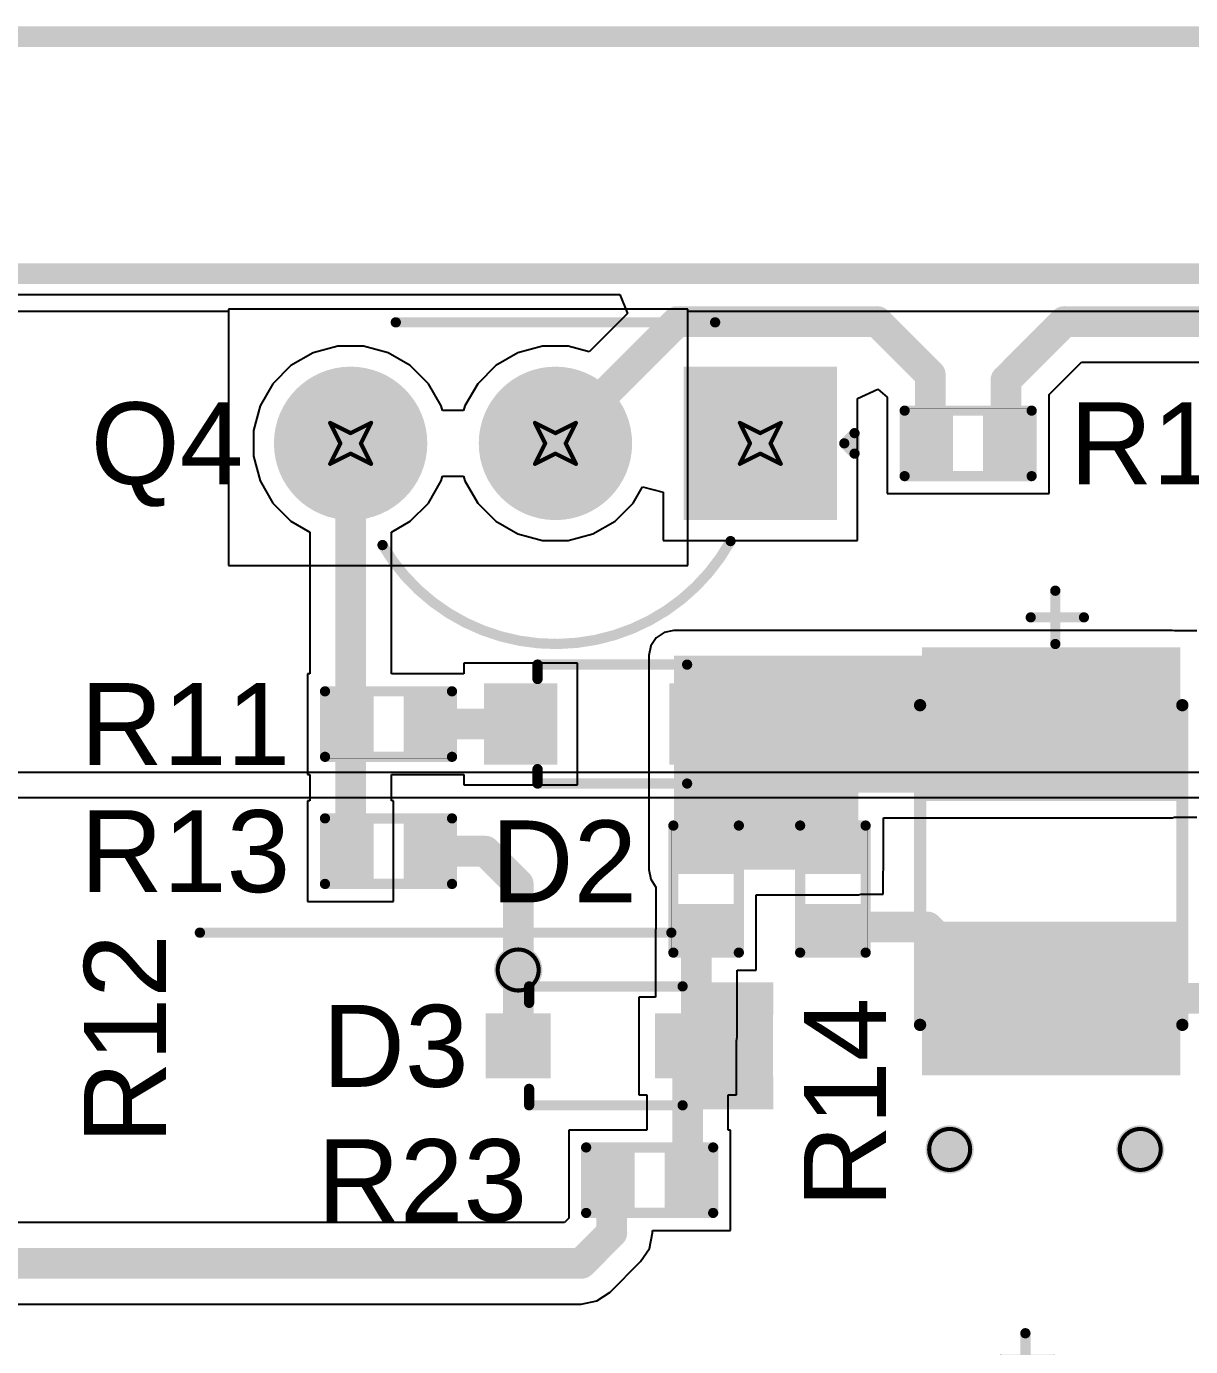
# Model space of a CAD drawing. Header units: inches. Extents: x -1 to 327, y 8 to 89.
# Drawn here: x 64.35 to 78.78, y 29.36 to 45.72 of the extents above; entities that cross this region are included whole.
import ezdxf

# ---------------------------------------------------------------- set-up
doc = ezdxf.new("R2010")
doc.units = ezdxf.units.IN
for name, color, linetype in [('Board Outline', 216, 'Continuous'), ('Bottom Layer', 5, 'Continuous'), ('Bottom Solder', 6, 'Continuous'), ('Dimension', 6, 'Continuous'), ('Drill Drawing', 1, 'Continuous'), ('Multi-Layer', 9, 'Continuous'), ('Pad Holes', 156, 'Continuous'), ('Top Layer', 1, 'Continuous'), ('Top Overlay', 2, 'Continuous'), ('Top Paste', 8, 'Continuous'), ('Top Solder', 216, 'Continuous'), ('Via Holes', 16, 'Continuous')]:
    doc.layers.add(name, color=color, linetype=linetype)
doc.styles.add('Arial', font='', dxfattribs={"height": 0.2})
doc.styles.get('Arial').set_extended_font_data('Arial')

# ---------------------------------------------------------------- blocks, each defined once
blk = doc.blocks.new('R___0402_3')
at = {"layer": 'Top Layer'}
for points in [[(-0.699, -0.318), (-0.699, 0.318), (-0.241, 0.318), (-0.241, -0.318)], [(0.241, -0.318), (0.241, 0.318), (0.699, 0.318), (0.699, -0.318)]]:
    blk.add_hatch(color=1, dxfattribs=at).paths.add_polyline_path(points)
at = {"layer": 'Top Paste'}
for points in [[(-0.699, -0.318), (-0.699, 0.318), (-0.241, 0.318), (-0.241, -0.318)], [(0.241, -0.318), (0.241, 0.318), (0.699, 0.318), (0.699, -0.318)]]:
    blk.add_hatch(color=8, dxfattribs=at).paths.add_polyline_path(points)
at = {"layer": 'Top Solder'}
for points in [[(-0.754, -0.373), (-0.754, 0.373), (-0.186, 0.373), (-0.186, -0.373)], [(0.186, -0.373), (0.186, 0.373), (0.754, 0.373), (0.754, -0.373)]]:
    blk.add_hatch(color=216, dxfattribs=at).paths.add_polyline_path(points)
at = {"layer": 'Top Overlay'}
for points in [[(0.787, 0.406, 0.127, 0.127, 0), (-0.787, 0.406, 0.127, 0.127, 0)], [(-0.787, 0.406, 0.127, 0.127, 0), (-0.787, -0.406, 0.127, 0.127, 0)], [(0.787, 0.406, 0.127, 0.127, 0), (0.787, -0.406, 0.127, 0.127, 0)], [(0.787, -0.406, 0.127, 0.127, 0), (-0.787, -0.406, 0.127, 0.127, 0)], [(0.813, -0.432, 0.00323, 0.00323, 0), (-0.813, -0.432, 0.00323, 0.00323, 0)]]:
    blk.add_lwpolyline(points, format="xyseb", dxfattribs=at)
for points in [[(-0.819, 0.406, 0.0635, 0.0635, 1), (-0.756, 0.406, 0.0635, 0.0635, 1)], [(-0.819, 0.406, 0.0635, 0.0635, 1), (-0.756, 0.406, 0.0635, 0.0635, 1)], [(0.756, 0.406, 0.0635, 0.0635, 1), (0.819, 0.406, 0.0635, 0.0635, 1)], [(0.756, 0.406, 0.0635, 0.0635, 1), (0.819, 0.406, 0.0635, 0.0635, 1)], [(-0.819, -0.406, 0.0635, 0.0635, 1), (-0.756, -0.406, 0.0635, 0.0635, 1)], [(-0.819, -0.406, 0.0635, 0.0635, 1), (-0.756, -0.406, 0.0635, 0.0635, 1)], [(-0.814, -0.432, 0.00161, 0.00161, 1), (-0.812, -0.432, 0.00161, 0.00161, 1)], [(0.756, -0.406, 0.0635, 0.0635, 1), (0.819, -0.406, 0.0635, 0.0635, 1)], [(0.756, -0.406, 0.0635, 0.0635, 1), (0.819, -0.406, 0.0635, 0.0635, 1)], [(0.812, -0.432, 0.00161, 0.00161, 1), (0.814, -0.432, 0.00161, 0.00161, 1)]]:
    blk.add_lwpolyline(points, format="xyseb", close=True, dxfattribs=at)
blk = doc.blocks.new('R___0402_29')
at = {"layer": 'Top Layer'}
for points in [[(-0.699, -0.318), (-0.699, 0.318), (-0.241, 0.318), (-0.241, -0.318)], [(0.241, -0.318), (0.241, 0.318), (0.699, 0.318), (0.699, -0.318)]]:
    blk.add_hatch(color=1, dxfattribs=at).paths.add_polyline_path(points)
at = {"layer": 'Top Paste'}
for points in [[(-0.699, -0.318), (-0.699, 0.318), (-0.241, 0.318), (-0.241, -0.318)], [(0.241, -0.318), (0.241, 0.318), (0.699, 0.318), (0.699, -0.318)]]:
    blk.add_hatch(color=8, dxfattribs=at).paths.add_polyline_path(points)
at = {"layer": 'Top Solder'}
for points in [[(-0.754, -0.373), (-0.754, 0.373), (-0.186, 0.373), (-0.186, -0.373)], [(0.186, -0.373), (0.186, 0.373), (0.754, 0.373), (0.754, -0.373)]]:
    blk.add_hatch(color=216, dxfattribs=at).paths.add_polyline_path(points)
at = {"layer": 'Top Overlay'}
for points in [[(-0.787, 0.406, 0.127, 0.127, 0), (-0.787, -0.406, 0.127, 0.127, 0)], [(-0.787, 0.406, 0.127, 0.127, 0), (0.787, 0.406, 0.127, 0.127, 0)], [(0.787, 0.406, 0.127, 0.127, 0), (0.787, -0.406, 0.127, 0.127, 0)], [(-0.787, -0.406, 0.127, 0.127, 0), (0.787, -0.406, 0.127, 0.127, 0)], [(-0.813, -0.432, 0.00323, 0.00323, 0), (0.813, -0.432, 0.00323, 0.00323, 0)]]:
    blk.add_lwpolyline(points, format="xyseb", dxfattribs=at)
for points in [[(-0.819, 0.406, 0.0635, 0.0635, 1), (-0.756, 0.406, 0.0635, 0.0635, 1)], [(-0.819, 0.406, 0.0635, 0.0635, 1), (-0.756, 0.406, 0.0635, 0.0635, 1)], [(0.756, 0.406, 0.0635, 0.0635, 1), (0.819, 0.406, 0.0635, 0.0635, 1)], [(0.756, 0.406, 0.0635, 0.0635, 1), (0.819, 0.406, 0.0635, 0.0635, 1)], [(-0.819, -0.406, 0.0635, 0.0635, 1), (-0.756, -0.406, 0.0635, 0.0635, 1)], [(-0.819, -0.406, 0.0635, 0.0635, 1), (-0.756, -0.406, 0.0635, 0.0635, 1)], [(-0.814, -0.432, 0.00161, 0.00161, 1), (-0.812, -0.432, 0.00161, 0.00161, 1)], [(0.756, -0.406, 0.0635, 0.0635, 1), (0.819, -0.406, 0.0635, 0.0635, 1)], [(0.756, -0.406, 0.0635, 0.0635, 1), (0.819, -0.406, 0.0635, 0.0635, 1)], [(0.812, -0.432, 0.00161, 0.00161, 1), (0.814, -0.432, 0.00161, 0.00161, 1)]]:
    blk.add_lwpolyline(points, format="xyseb", close=True, dxfattribs=at)
blk = doc.blocks.new('R___0402_30')
at = {"layer": 'Top Layer'}
for points in [[(-0.699, -0.318), (-0.699, 0.318), (-0.241, 0.318), (-0.241, -0.318)], [(0.241, -0.318), (0.241, 0.318), (0.699, 0.318), (0.699, -0.318)]]:
    blk.add_hatch(color=1, dxfattribs=at).paths.add_polyline_path(points)
at = {"layer": 'Top Paste'}
for points in [[(-0.699, -0.318), (-0.699, 0.318), (-0.241, 0.318), (-0.241, -0.318)], [(0.241, -0.318), (0.241, 0.318), (0.699, 0.318), (0.699, -0.318)]]:
    blk.add_hatch(color=8, dxfattribs=at).paths.add_polyline_path(points)
at = {"layer": 'Top Solder'}
for points in [[(-0.754, -0.373), (-0.754, 0.373), (-0.186, 0.373), (-0.186, -0.373)], [(0.186, -0.373), (0.186, 0.373), (0.754, 0.373), (0.754, -0.373)]]:
    blk.add_hatch(color=216, dxfattribs=at).paths.add_polyline_path(points)
at = {"layer": 'Top Overlay'}
for points in [[(-0.787, 0.406, 0.127, 0.127, 0), (-0.787, -0.406, 0.127, 0.127, 0)], [(0.787, 0.406, 0.127, 0.127, 0), (-0.787, 0.406, 0.127, 0.127, 0)], [(0.787, 0.406, 0.127, 0.127, 0), (0.787, -0.406, 0.127, 0.127, 0)], [(0.787, -0.406, 0.127, 0.127, 0), (-0.787, -0.406, 0.127, 0.127, 0)], [(0.813, -0.432, 0.00323, 0.00323, 0), (-0.813, -0.432, 0.00323, 0.00323, 0)]]:
    blk.add_lwpolyline(points, format="xyseb", dxfattribs=at)
for points in [[(-0.819, 0.406, 0.0635, 0.0635, 1), (-0.756, 0.406, 0.0635, 0.0635, 1)], [(-0.819, 0.406, 0.0635, 0.0635, 1), (-0.756, 0.406, 0.0635, 0.0635, 1)], [(0.756, 0.406, 0.0635, 0.0635, 1), (0.819, 0.406, 0.0635, 0.0635, 1)], [(0.756, 0.406, 0.0635, 0.0635, 1), (0.819, 0.406, 0.0635, 0.0635, 1)], [(-0.819, -0.406, 0.0635, 0.0635, 1), (-0.756, -0.406, 0.0635, 0.0635, 1)], [(-0.819, -0.406, 0.0635, 0.0635, 1), (-0.756, -0.406, 0.0635, 0.0635, 1)], [(-0.814, -0.432, 0.00161, 0.00161, 1), (-0.812, -0.432, 0.00161, 0.00161, 1)], [(0.756, -0.406, 0.0635, 0.0635, 1), (0.819, -0.406, 0.0635, 0.0635, 1)], [(0.756, -0.406, 0.0635, 0.0635, 1), (0.819, -0.406, 0.0635, 0.0635, 1)], [(0.812, -0.432, 0.00161, 0.00161, 1), (0.814, -0.432, 0.00161, 0.00161, 1)]]:
    blk.add_lwpolyline(points, format="xyseb", close=True, dxfattribs=at)
blk = doc.blocks.new('R___0402_31')
at = {"layer": 'Top Layer'}
for points in [[(-0.699, -0.318), (-0.699, 0.317), (-0.241, 0.317), (-0.241, -0.318)], [(0.241, -0.318), (0.241, 0.317), (0.699, 0.317), (0.699, -0.318)]]:
    blk.add_hatch(color=1, dxfattribs=at).paths.add_polyline_path(points)
at = {"layer": 'Top Paste'}
for points in [[(-0.699, -0.318), (-0.699, 0.317), (-0.241, 0.317), (-0.241, -0.318)], [(0.241, -0.318), (0.241, 0.317), (0.699, 0.317), (0.699, -0.318)]]:
    blk.add_hatch(color=8, dxfattribs=at).paths.add_polyline_path(points)
at = {"layer": 'Top Solder'}
for points in [[(-0.754, -0.373), (-0.754, 0.373), (-0.186, 0.373), (-0.186, -0.373)], [(0.186, -0.373), (0.186, 0.373), (0.754, 0.373), (0.754, -0.373)]]:
    blk.add_hatch(color=216, dxfattribs=at).paths.add_polyline_path(points)
at = {"layer": 'Top Overlay'}
for points in [[(-0.787, -0.406, 0.127, 0.127, 0), (-0.787, 0.406, 0.127, 0.127, 0)], [(0.787, 0.406, 0.127, 0.127, 0), (-0.787, 0.406, 0.127, 0.127, 0)], [(0.787, -0.406, 0.127, 0.127, 0), (0.787, 0.406, 0.127, 0.127, 0)], [(0.787, -0.406, 0.127, 0.127, 0), (-0.787, -0.406, 0.127, 0.127, 0)], [(0.813, -0.432, 0.00323, 0.00323, 0), (-0.813, -0.432, 0.00323, 0.00323, 0)]]:
    blk.add_lwpolyline(points, format="xyseb", dxfattribs=at)
for points in [[(-0.819, 0.406, 0.0635, 0.0635, 1), (-0.756, 0.406, 0.0635, 0.0635, 1)], [(-0.819, 0.406, 0.0635, 0.0635, 1), (-0.756, 0.406, 0.0635, 0.0635, 1)], [(0.756, 0.406, 0.0635, 0.0635, 1), (0.819, 0.406, 0.0635, 0.0635, 1)], [(0.756, 0.406, 0.0635, 0.0635, 1), (0.819, 0.406, 0.0635, 0.0635, 1)], [(-0.819, -0.406, 0.0635, 0.0635, 1), (-0.756, -0.406, 0.0635, 0.0635, 1)], [(-0.819, -0.406, 0.0635, 0.0635, 1), (-0.756, -0.406, 0.0635, 0.0635, 1)], [(-0.814, -0.432, 0.00161, 0.00161, 1), (-0.812, -0.432, 0.00161, 0.00161, 1)], [(0.756, -0.406, 0.0635, 0.0635, 1), (0.819, -0.406, 0.0635, 0.0635, 1)], [(0.756, -0.406, 0.0635, 0.0635, 1), (0.819, -0.406, 0.0635, 0.0635, 1)], [(0.812, -0.432, 0.00161, 0.00161, 1), (0.814, -0.432, 0.00161, 0.00161, 1)]]:
    blk.add_lwpolyline(points, format="xyseb", close=True, dxfattribs=at)
blk = doc.blocks.new('R___0402_32')
at = {"layer": 'Top Layer'}
for points in [[(-0.699, -0.318), (-0.699, 0.318), (-0.241, 0.318), (-0.241, -0.318)], [(0.241, -0.318), (0.241, 0.318), (0.699, 0.318), (0.699, -0.318)]]:
    blk.add_hatch(color=1, dxfattribs=at).paths.add_polyline_path(points)
at = {"layer": 'Top Paste'}
for points in [[(-0.699, -0.318), (-0.699, 0.318), (-0.241, 0.318), (-0.241, -0.318)], [(0.241, -0.318), (0.241, 0.318), (0.699, 0.318), (0.699, -0.318)]]:
    blk.add_hatch(color=8, dxfattribs=at).paths.add_polyline_path(points)
at = {"layer": 'Top Solder'}
for points in [[(-0.754, -0.373), (-0.754, 0.373), (-0.186, 0.373), (-0.186, -0.373)], [(0.186, -0.373), (0.186, 0.373), (0.754, 0.373), (0.754, -0.373)]]:
    blk.add_hatch(color=216, dxfattribs=at).paths.add_polyline_path(points)
at = {"layer": 'Top Overlay'}
for points in [[(-0.787, -0.406, 0.127, 0.127, 0), (-0.787, 0.406, 0.127, 0.127, 0)], [(-0.787, 0.406, 0.127, 0.127, 0), (0.787, 0.406, 0.127, 0.127, 0)], [(0.787, -0.406, 0.127, 0.127, 0), (0.787, 0.406, 0.127, 0.127, 0)], [(-0.787, -0.406, 0.127, 0.127, 0), (0.787, -0.406, 0.127, 0.127, 0)], [(-0.813, -0.432, 0.00323, 0.00323, 0), (0.813, -0.432, 0.00323, 0.00323, 0)]]:
    blk.add_lwpolyline(points, format="xyseb", dxfattribs=at)
for points in [[(-0.819, 0.406, 0.0635, 0.0635, 1), (-0.756, 0.406, 0.0635, 0.0635, 1)], [(-0.819, 0.406, 0.0635, 0.0635, 1), (-0.756, 0.406, 0.0635, 0.0635, 1)], [(0.756, 0.406, 0.0635, 0.0635, 1), (0.819, 0.406, 0.0635, 0.0635, 1)], [(0.756, 0.406, 0.0635, 0.0635, 1), (0.819, 0.406, 0.0635, 0.0635, 1)], [(-0.819, -0.406, 0.0635, 0.0635, 1), (-0.756, -0.406, 0.0635, 0.0635, 1)], [(-0.819, -0.406, 0.0635, 0.0635, 1), (-0.756, -0.406, 0.0635, 0.0635, 1)], [(-0.814, -0.432, 0.00161, 0.00161, 1), (-0.812, -0.432, 0.00161, 0.00161, 1)], [(0.756, -0.406, 0.0635, 0.0635, 1), (0.819, -0.406, 0.0635, 0.0635, 1)], [(0.756, -0.406, 0.0635, 0.0635, 1), (0.819, -0.406, 0.0635, 0.0635, 1)], [(0.812, -0.432, 0.00161, 0.00161, 1), (0.814, -0.432, 0.00161, 0.00161, 1)]]:
    blk.add_lwpolyline(points, format="xyseb", close=True, dxfattribs=at)
blk = doc.blocks.new('R___0402_33')
at = {"layer": 'Top Layer'}
for points in [[(-0.699, -0.318), (-0.699, 0.318), (-0.241, 0.318), (-0.241, -0.318)], [(0.241, -0.318), (0.241, 0.318), (0.699, 0.318), (0.699, -0.318)]]:
    blk.add_hatch(color=1, dxfattribs=at).paths.add_polyline_path(points)
at = {"layer": 'Top Paste'}
for points in [[(-0.699, -0.318), (-0.699, 0.318), (-0.241, 0.318), (-0.241, -0.318)], [(0.241, -0.318), (0.241, 0.318), (0.699, 0.318), (0.699, -0.318)]]:
    blk.add_hatch(color=8, dxfattribs=at).paths.add_polyline_path(points)
at = {"layer": 'Top Solder'}
for points in [[(-0.754, -0.373), (-0.754, 0.373), (-0.186, 0.373), (-0.186, -0.373)], [(0.186, -0.373), (0.186, 0.373), (0.754, 0.373), (0.754, -0.373)]]:
    blk.add_hatch(color=216, dxfattribs=at).paths.add_polyline_path(points)
at = {"layer": 'Top Overlay'}
for points in [[(-0.787, 0.406, 0.127, 0.127, 0), (-0.787, -0.406, 0.127, 0.127, 0)], [(0.787, 0.406, 0.127, 0.127, 0), (-0.787, 0.406, 0.127, 0.127, 0)], [(0.787, 0.406, 0.127, 0.127, 0), (0.787, -0.406, 0.127, 0.127, 0)], [(0.787, -0.406, 0.127, 0.127, 0), (-0.787, -0.406, 0.127, 0.127, 0)], [(0.813, -0.432, 0.00323, 0.00323, 0), (-0.813, -0.432, 0.00323, 0.00323, 0)]]:
    blk.add_lwpolyline(points, format="xyseb", dxfattribs=at)
for points in [[(-0.819, 0.406, 0.0635, 0.0635, 1), (-0.756, 0.406, 0.0635, 0.0635, 1)], [(-0.819, 0.406, 0.0635, 0.0635, 1), (-0.756, 0.406, 0.0635, 0.0635, 1)], [(0.756, 0.406, 0.0635, 0.0635, 1), (0.819, 0.406, 0.0635, 0.0635, 1)], [(0.756, 0.406, 0.0635, 0.0635, 1), (0.819, 0.406, 0.0635, 0.0635, 1)], [(-0.819, -0.406, 0.0635, 0.0635, 1), (-0.756, -0.406, 0.0635, 0.0635, 1)], [(-0.819, -0.406, 0.0635, 0.0635, 1), (-0.756, -0.406, 0.0635, 0.0635, 1)], [(-0.814, -0.432, 0.00161, 0.00161, 1), (-0.812, -0.432, 0.00161, 0.00161, 1)], [(0.756, -0.406, 0.0635, 0.0635, 1), (0.819, -0.406, 0.0635, 0.0635, 1)], [(0.756, -0.406, 0.0635, 0.0635, 1), (0.819, -0.406, 0.0635, 0.0635, 1)], [(0.812, -0.432, 0.00161, 0.00161, 1), (0.814, -0.432, 0.00161, 0.00161, 1)]]:
    blk.add_lwpolyline(points, format="xyseb", close=True, dxfattribs=at)
blk = doc.blocks.new('TO_92_3L_43')
at = {"layer": 'Bottom Layer'}
blk.add_hatch(color=5, dxfattribs=at).paths.add_polyline_path([(-1.64, 0.9), (-1.64, -0.9), (-3.44, -0.9), (-3.44, 0.9)])
h = blk.add_hatch(color=5, dxfattribs=at)
edge = h.paths.add_edge_path()
edge.add_arc((0, 0), 0.9, 0, 360)
h = blk.add_hatch(color=5, dxfattribs=at)
edge = h.paths.add_edge_path()
edge.add_arc((2.54, 0), 0.9, 0, 360)
at = {"layer": 'Bottom Solder'}
blk.add_hatch(color=6, dxfattribs=at).paths.add_polyline_path([(-1.589, 0.951), (-1.589, -0.951), (-3.491, -0.951), (-3.491, 0.951)])
h = blk.add_hatch(color=6, dxfattribs=at)
edge = h.paths.add_edge_path()
edge.add_arc((0, 0), 0.951, 0, 360)
h = blk.add_hatch(color=6, dxfattribs=at)
edge = h.paths.add_edge_path()
edge.add_arc((2.54, 0), 0.951, 0, 360)
at = {"layer": 'Multi-Layer'}
blk.add_hatch(color=9, dxfattribs=at).paths.add_polyline_path([(-1.64, 0.9), (-1.64, -0.9), (-3.44, -0.9), (-3.44, 0.9)])
h = blk.add_hatch(color=9, dxfattribs=at)
edge = h.paths.add_edge_path()
edge.add_arc((0, 0), 0.9, 0, 360)
h = blk.add_hatch(color=9, dxfattribs=at)
edge = h.paths.add_edge_path()
edge.add_arc((2.54, 0), 0.9, 0, 360)
at = {"layer": 'Pad Holes'}
h = blk.add_hatch(color=7, dxfattribs=at)
edge = h.paths.add_edge_path()
edge.add_arc((-2.54, 0), 0.5, 0, 360)
h = blk.add_hatch(color=7, dxfattribs=at)
edge = h.paths.add_edge_path()
edge.add_arc((0, 0), 0.5, 0, 360)
h = blk.add_hatch(color=7, dxfattribs=at)
edge = h.paths.add_edge_path()
edge.add_arc((2.54, 0), 0.5, 0, 360)
at = {"layer": 'Top Layer'}
blk.add_hatch(color=1, dxfattribs=at).paths.add_polyline_path([(-1.64, 0.9), (-1.64, -0.9), (-3.44, -0.9), (-3.44, 0.9)])
h = blk.add_hatch(color=1, dxfattribs=at)
edge = h.paths.add_edge_path()
edge.add_arc((0, 0), 0.9, 0, 360)
h = blk.add_hatch(color=1, dxfattribs=at)
edge = h.paths.add_edge_path()
edge.add_arc((2.54, 0), 0.9, 0, 360)
at = {"layer": 'Top Solder'}
blk.add_hatch(color=216, dxfattribs=at).paths.add_polyline_path([(-1.589, 0.951), (-1.589, -0.951), (-3.491, -0.951), (-3.491, 0.951)])
h = blk.add_hatch(color=216, dxfattribs=at)
edge = h.paths.add_edge_path()
edge.add_arc((0, 0), 0.951, 0, 360)
h = blk.add_hatch(color=216, dxfattribs=at)
edge = h.paths.add_edge_path()
edge.add_arc((2.54, 0), 0.951, 0, 360)
at = {"layer": 'Top Overlay'}
for points in [[(-2.171, 1.211, 0.127, 0.127, -0.579691), (2.144, 1.26, 0.127, 0.127, 0)], [(-3.708, 0.127, 0.127, 0.127, 0), (-3.708, -0.127, 0.127, 0.127, 0)], [(-3.581, 0, 0.127, 0.127, 0), (-3.708, 0.127, 0.127, 0.127, 0)], [(-3.581, 0, 0.127, 0.127, 0), (-3.708, -0.127, 0.127, 0.127, 0)], [(1.98, -1.5, 0.127, 0.127, 0), (-1.98, -1.5, 0.127, 0.127, 0)]]:
    blk.add_lwpolyline(points, format="xyseb", dxfattribs=at)
for points in [[(2.112, 1.26, 0.0635, 0.0635, 1), (2.176, 1.26, 0.0635, 0.0635, 1)], [(-2.203, 1.211, 0.0635, 0.0635, 1), (-2.14, 1.211, 0.0635, 0.0635, 1)], [(-3.74, 0.127, 0.0635, 0.0635, 1), (-3.677, 0.127, 0.0635, 0.0635, 1)], [(-3.74, 0.127, 0.0635, 0.0635, 1), (-3.677, 0.127, 0.0635, 0.0635, 1)], [(-3.613, 0, 0.0635, 0.0635, 1), (-3.55, 0, 0.0635, 0.0635, 1)], [(-3.613, 0, 0.0635, 0.0635, 1), (-3.55, 0, 0.0635, 0.0635, 1)], [(-3.74, -0.127, 0.0635, 0.0635, 1), (-3.677, -0.127, 0.0635, 0.0635, 1)], [(-3.74, -0.127, 0.0635, 0.0635, 1), (-3.677, -0.127, 0.0635, 0.0635, 1)], [(-2.012, -1.5, 0.0635, 0.0635, 1), (-1.948, -1.5, 0.0635, 0.0635, 1)], [(1.948, -1.5, 0.0635, 0.0635, 1), (2.012, -1.5, 0.0635, 0.0635, 1)]]:
    blk.add_lwpolyline(points, format="xyseb", close=True, dxfattribs=at)
blk = doc.blocks.new('SOD323F_51')
at = {"layer": 'Top Layer'}
for points in [[(-1.35, 0.3), (-0.75, 0.3), (-0.75, -0.3), (-1.35, -0.3)], [(0.75, 0.3), (1.35, 0.3), (1.35, -0.3), (0.75, -0.3)]]:
    blk.add_hatch(color=1, dxfattribs=at).paths.add_polyline_path(points)
at = {"layer": 'Top Overlay'}
for points in [[(0.993, 0.381), (2.113, 0.381), (2.113, 0.788), (0.993, 0.788)], [(1.422, -0.406), (2.108, -0.406), (2.108, 0.457), (1.422, 0.457)], [(0.993, -0.787), (2.113, -0.787), (2.113, -0.381), (0.993, -0.381)]]:
    blk.add_hatch(color=2, dxfattribs=at).paths.add_polyline_path(points)
at = {"layer": 'Top Paste'}
for points in [[(-1.35, 0.3), (-0.75, 0.3), (-0.75, -0.3), (-1.35, -0.3)], [(0.75, 0.3), (1.35, 0.3), (1.35, -0.3), (0.75, -0.3)]]:
    blk.add_hatch(color=8, dxfattribs=at).paths.add_polyline_path(points)
at = {"layer": 'Top Solder'}
for points in [[(-1.452, 0.402), (-0.648, 0.402), (-0.648, -0.402), (-1.452, -0.402)], [(0.648, 0.402), (1.452, 0.402), (1.452, -0.402), (0.648, -0.402)]]:
    blk.add_hatch(color=216, dxfattribs=at).paths.add_polyline_path(points)
at = {"layer": 'Top Overlay'}
for points in [[(-0.914, 0.533, 0.127, 0.127, 0), (-0.914, 0.737, 0.127, 0.127, 0)], [(-0.914, 0.737, 0.127, 0.127, 0), (0.988, 0.737, 0.127, 0.127, 0)], [(-0.914, -0.737, 0.127, 0.127, 0), (-0.914, -0.533, 0.127, 0.127, 0)], [(-0.914, -0.737, 0.127, 0.127, 0), (0.988, -0.737, 0.127, 0.127, 0)]]:
    blk.add_lwpolyline(points, format="xyseb", dxfattribs=at)
for points in [[(-0.946, 0.737, 0.0635, 0.0635, 1), (-0.883, 0.737, 0.0635, 0.0635, 1)], [(-0.946, 0.737, 0.0635, 0.0635, 1), (-0.883, 0.737, 0.0635, 0.0635, 1)], [(0.957, 0.737, 0.0635, 0.0635, 1), (1.02, 0.737, 0.0635, 0.0635, 1)], [(-0.946, 0.533, 0.0635, 0.0635, 1), (-0.883, 0.533, 0.0635, 0.0635, 1)], [(-0.946, -0.533, 0.0635, 0.0635, 1), (-0.883, -0.533, 0.0635, 0.0635, 1)], [(-0.946, -0.737, 0.0635, 0.0635, 1), (-0.883, -0.737, 0.0635, 0.0635, 1)], [(-0.946, -0.737, 0.0635, 0.0635, 1), (-0.883, -0.737, 0.0635, 0.0635, 1)], [(0.957, -0.737, 0.0635, 0.0635, 1), (1.02, -0.737, 0.0635, 0.0635, 1)]]:
    blk.add_lwpolyline(points, format="xyseb", close=True, dxfattribs=at)
blk = doc.blocks.new('SOD_323_52')
at = {"layer": 'Top Layer'}
for points in [[(-0.75, -0.45), (-1.55, -0.45), (-1.55, 0.45), (-0.75, 0.45)], [(1.55, -0.45), (0.75, -0.45), (0.75, 0.45), (1.55, 0.45)]]:
    blk.add_hatch(color=1, dxfattribs=at).paths.add_polyline_path(points)
at = {"layer": 'Top Overlay'}
for points in [[(-2.007, 0.483), (-0.914, 0.483), (-0.914, 0.787), (-2.007, 0.787)], [(-2.007, -0.508), (-1.575, -0.508), (-1.575, 0.508), (-2.007, 0.508)], [(-2.007, -0.787), (-0.914, -0.787), (-0.914, -0.483), (-2.007, -0.483)]]:
    blk.add_hatch(color=2, dxfattribs=at).paths.add_polyline_path(points)
at = {"layer": 'Top Paste'}
for points in [[(-0.75, -0.45), (-1.55, -0.45), (-1.55, 0.45), (-0.75, 0.45)], [(1.55, -0.45), (0.75, -0.45), (0.75, 0.45), (1.55, 0.45)]]:
    blk.add_hatch(color=8, dxfattribs=at).paths.add_polyline_path(points)
at = {"layer": 'Top Solder'}
for points in [[(-0.695, -0.505), (-1.605, -0.505), (-1.605, 0.505), (-0.695, 0.505)], [(1.605, -0.505), (0.695, -0.505), (0.695, 0.505), (1.605, 0.505)]]:
    blk.add_hatch(color=216, dxfattribs=at).paths.add_polyline_path(points)
at = {"layer": 'Top Overlay'}
for points in [[(0.94, 0.737, 0.127, 0.127, 0), (-0.914, 0.737, 0.127, 0.127, 0)], [(0.94, 0.737, 0.127, 0.127, 0), (0.94, 0.559, 0.127, 0.127, 0)], [(0.94, -0.559, 0.127, 0.127, 0), (0.94, -0.737, 0.127, 0.127, 0)], [(0.94, -0.737, 0.127, 0.127, 0), (-0.914, -0.737, 0.127, 0.127, 0)]]:
    blk.add_lwpolyline(points, format="xyseb", dxfattribs=at)
for points in [[(-0.946, 0.737, 0.0635, 0.0635, 1), (-0.883, 0.737, 0.0635, 0.0635, 1)], [(0.908, 0.737, 0.0635, 0.0635, 1), (0.972, 0.737, 0.0635, 0.0635, 1)], [(0.908, 0.737, 0.0635, 0.0635, 1), (0.972, 0.737, 0.0635, 0.0635, 1)], [(0.908, 0.559, 0.0635, 0.0635, 1), (0.972, 0.559, 0.0635, 0.0635, 1)], [(0.908, -0.559, 0.0635, 0.0635, 1), (0.972, -0.559, 0.0635, 0.0635, 1)], [(-0.946, -0.737, 0.0635, 0.0635, 1), (-0.883, -0.737, 0.0635, 0.0635, 1)], [(0.908, -0.737, 0.0635, 0.0635, 1), (0.972, -0.737, 0.0635, 0.0635, 1)], [(0.908, -0.737, 0.0635, 0.0635, 1), (0.972, -0.737, 0.0635, 0.0635, 1)]]:
    blk.add_lwpolyline(points, format="xyseb", close=True, dxfattribs=at)
blk = doc.blocks.new('C____B_54')
at = {"layer": 'Top Layer'}
for points in [[(-2.55, -1.5), (-2.55, 1.5), (-0.85, 1.5), (-0.85, -1.5)], [(0.85, -1.5), (0.85, 1.5), (2.55, 1.5), (2.55, -1.5)]]:
    blk.add_hatch(color=1, dxfattribs=at).paths.add_polyline_path(points)
at = {"layer": 'Top Paste'}
for points in [[(-2.55, -1.5), (-2.55, 1.5), (-0.85, 1.5), (-0.85, -1.5)], [(0.85, -1.5), (0.85, 1.5), (2.55, 1.5), (2.55, -1.5)]]:
    blk.add_hatch(color=8, dxfattribs=at).paths.add_polyline_path(points)
at = {"layer": 'Top Solder'}
for points in [[(-2.652, -1.602), (-2.652, 1.602), (-0.748, 1.602), (-0.748, -1.602)], [(0.748, -1.602), (0.748, 1.602), (2.652, 1.602), (2.652, -1.602)]]:
    blk.add_hatch(color=216, dxfattribs=at).paths.add_polyline_path(points)
at = {"layer": 'Top Overlay'}
for points in [[(2.028, 1.626, 0.152, 0.152, 0), (-1.934, 1.626, 0.152, 0.152, 0)], [(-3.023, -0.254, 0.127, 0.127, 0), (-3.023, 0.406, 0.127, 0.127, 0)], [(-2.692, 0.051, 0.127, 0.127, 0), (-3.353, 0.051, 0.127, 0.127, 0)], [(2.028, -1.626, 0.152, 0.152, 0), (-1.934, -1.626, 0.152, 0.152, 0)]]:
    blk.add_lwpolyline(points, format="xyseb", dxfattribs=at)
for points in [[(-1.972, 1.626, 0.0762, 0.0762, 1), (-1.896, 1.626, 0.0762, 0.0762, 1)], [(1.99, 1.626, 0.0762, 0.0762, 1), (2.066, 1.626, 0.0762, 0.0762, 1)], [(-3.054, 0.406, 0.0635, 0.0635, 1), (-2.991, 0.406, 0.0635, 0.0635, 1)], [(-3.385, 0.051, 0.0635, 0.0635, 1), (-3.321, 0.051, 0.0635, 0.0635, 1)], [(-2.724, 0.051, 0.0635, 0.0635, 1), (-2.661, 0.051, 0.0635, 0.0635, 1)], [(-3.054, -0.254, 0.0635, 0.0635, 1), (-2.991, -0.254, 0.0635, 0.0635, 1)], [(-1.972, -1.626, 0.0762, 0.0762, 1), (-1.896, -1.626, 0.0762, 0.0762, 1)], [(1.99, -1.626, 0.0762, 0.0762, 1), (2.066, -1.626, 0.0762, 0.0762, 1)]]:
    blk.add_lwpolyline(points, format="xyseb", close=True, dxfattribs=at)
blk = doc.blocks.new('C____C_68')
at = {"layer": 'Top Layer'}
for points in [[(-3.9, 1.5), (-1.5, 1.5), (-1.5, -1.5), (-3.9, -1.5)], [(1.5, 1.5), (3.9, 1.5), (3.9, -1.5), (1.5, -1.5)]]:
    blk.add_hatch(color=1, dxfattribs=at).paths.add_polyline_path(points)
at = {"layer": 'Top Paste'}
for points in [[(-3.9, 1.5), (-1.5, 1.5), (-1.5, -1.5), (-3.9, -1.5)], [(1.5, 1.5), (3.9, 1.5), (3.9, -1.5), (1.5, -1.5)]]:
    blk.add_hatch(color=8, dxfattribs=at).paths.add_polyline_path(points)
at = {"layer": 'Top Solder'}
for points in [[(-4.002, 1.602), (-1.398, 1.602), (-1.398, -1.602), (-4.002, -1.602)], [(1.398, 1.602), (4.002, 1.602), (4.002, -1.602), (1.398, -1.602)]]:
    blk.add_hatch(color=216, dxfattribs=at).paths.add_polyline_path(points)
at = {"layer": 'Top Overlay'}
for points in [[(3.05, 1.75, 0.152, 0.152, 0), (-3.025, 1.75, 0.152, 0.152, 0)], [(-4.469, -0.229, 0.127, 0.127, 0), (-4.469, 0.431, 0.127, 0.127, 0)], [(-4.138, 0.076, 0.127, 0.127, 0), (-4.799, 0.076, 0.127, 0.127, 0)], [(3.05, -1.75, 0.152, 0.152, 0), (-3.025, -1.75, 0.152, 0.152, 0)]]:
    blk.add_lwpolyline(points, format="xyseb", dxfattribs=at)
for points in [[(-3.063, 1.75, 0.0762, 0.0762, 1), (-2.987, 1.75, 0.0762, 0.0762, 1)], [(3.012, 1.75, 0.0762, 0.0762, 1), (3.088, 1.75, 0.0762, 0.0762, 1)], [(-4.5, 0.431, 0.0635, 0.0635, 1), (-4.437, 0.431, 0.0635, 0.0635, 1)], [(-4.831, 0.076, 0.0635, 0.0635, 1), (-4.767, 0.076, 0.0635, 0.0635, 1)], [(-4.17, 0.076, 0.0635, 0.0635, 1), (-4.107, 0.076, 0.0635, 0.0635, 1)], [(-4.5, -0.229, 0.0635, 0.0635, 1), (-4.437, -0.229, 0.0635, 0.0635, 1)], [(-3.063, -1.75, 0.0762, 0.0762, 1), (-2.987, -1.75, 0.0762, 0.0762, 1)], [(3.012, -1.75, 0.0762, 0.0762, 1), (3.088, -1.75, 0.0762, 0.0762, 1)]]:
    blk.add_lwpolyline(points, format="xyseb", close=True, dxfattribs=at)

msp = doc.modelspace()

# ---------------------------------------------------------------- hatches: boundary and pattern name
at = {"layer": 'Bottom Layer'}
h = msp.add_hatch(color=5, dxfattribs=at)
edge = h.paths.add_edge_path()
edge.add_arc((70.444, 34.025), 0.3, 0, 360)
h = msp.add_hatch(color=5, dxfattribs=at)
edge = h.paths.add_edge_path()
edge.add_arc((75.794, 31.801), 0.3, 0, 360)
h = msp.add_hatch(color=5, dxfattribs=at)
edge = h.paths.add_edge_path()
edge.add_arc((78.157, 31.801), 0.3, 0, 360)
at = {"layer": 'Top Layer'}
for points in [[(72.374, 35.269), (74.663, 35.269), (74.663, 37.923), (72.374, 37.923)], [(72.374, 36.223), (78.553, 36.223), (78.553, 37.923), (72.374, 37.923)]]:
    msp.add_hatch(color=1, dxfattribs=at).paths.add_polyline_path(points)
h = msp.add_hatch(color=1, dxfattribs=at)
edge = h.paths.add_edge_path()
edge.add_arc((70.444, 34.025), 0.3, 0, 360)
h = msp.add_hatch(color=1, dxfattribs=at)
edge = h.paths.add_edge_path()
edge.add_arc((75.794, 31.801), 0.3, 0, 360)
h = msp.add_hatch(color=1, dxfattribs=at)
edge = h.paths.add_edge_path()
edge.add_arc((78.157, 31.801), 0.3, 0, 360)
at = {"layer": 'Via Holes'}
h = msp.add_hatch(color=7, dxfattribs=at)
edge = h.paths.add_edge_path()
edge.add_arc((70.444, 34.025), 0.15, 0, 360)
h = msp.add_hatch(color=7, dxfattribs=at)
edge = h.paths.add_edge_path()
edge.add_arc((75.794, 31.801), 0.15, 0, 360)
h = msp.add_hatch(color=7, dxfattribs=at)
edge = h.paths.add_edge_path()
edge.add_arc((78.157, 31.801), 0.15, 0, 360)

# ---------------------------------------------------------------- linework, layer by layer
at = {"layer": 'Board Outline'}
msp.add_lwpolyline([(8.255, 42.655, 0.254, 0.254, 0), (94.844, 42.655, 0.254, 0.254, 0)], format="xyseb", dxfattribs=at)
at = {"layer": 'Bottom Layer'}
for p, q in [((8.258, 42.189), (66.853, 42.189)), ((72.546, 42.215), (66.853, 42.215)), ((66.853, 42.215), (66.853, 39.04)), ((66.853, 42.189), (66.853, 39.04)), ((72.546, 39.04), (72.546, 42.215)), ((72.546, 39.04), (72.546, 42.189)), ((72.546, 42.189), (79.998, 42.189)), ((66.853, 39.04), (72.546, 39.04)), ((66.853, 39.04), (72.546, 39.04)), ((94.844, 36.474), (11.786, 36.474)), ((12.096, 36.164), (94.533, 36.164))]:
    msp.add_line(p, q, dxfattribs=at)
at = {"layer": 'Dimension'}
for points in [[(61.296, 45.593, 0.254, 0.254, 0), (98.882, 45.593, 0.254, 0.254, 0)], [(0.203, 42.655, 0.254, 0.254, 0), (94.463, 42.655, 0.254, 0.254, 0)]]:
    msp.add_lwpolyline(points, format="xyseb", dxfattribs=at)
at = {"layer": 'Drill Drawing'}
for points in [[(68.112, 40.806, 0.0508, 0.0508, 0), (68.366, 40.679, 0.0508, 0.0508, 0)], [(68.112, 40.806, 0.0508, 0.0508, 0), (68.239, 40.552, 0.0508, 0.0508, 0)], [(68.366, 40.679, 0.0508, 0.0508, 0), (68.62, 40.806, 0.0508, 0.0508, 0)], [(68.493, 40.552, 0.0508, 0.0508, 0), (68.62, 40.806, 0.0508, 0.0508, 0)], [(70.652, 40.806, 0.0508, 0.0508, 0), (70.906, 40.679, 0.0508, 0.0508, 0)], [(70.652, 40.806, 0.0508, 0.0508, 0), (70.779, 40.552, 0.0508, 0.0508, 0)], [(70.906, 40.679, 0.0508, 0.0508, 0), (71.16, 40.806, 0.0508, 0.0508, 0)], [(71.033, 40.552, 0.0508, 0.0508, 0), (71.16, 40.806, 0.0508, 0.0508, 0)], [(73.192, 40.806, 0.0508, 0.0508, 0), (73.446, 40.679, 0.0508, 0.0508, 0)], [(73.192, 40.806, 0.0508, 0.0508, 0), (73.319, 40.552, 0.0508, 0.0508, 0)], [(73.446, 40.679, 0.0508, 0.0508, 0), (73.7, 40.806, 0.0508, 0.0508, 0)], [(73.573, 40.552, 0.0508, 0.0508, 0), (73.7, 40.806, 0.0508, 0.0508, 0)], [(68.112, 40.298, 0.0508, 0.0508, 0), (68.239, 40.552, 0.0508, 0.0508, 0)], [(68.112, 40.298, 0.0508, 0.0508, 0), (68.366, 40.425, 0.0508, 0.0508, 0)], [(68.366, 40.425, 0.0508, 0.0508, 0), (68.62, 40.298, 0.0508, 0.0508, 0)], [(68.493, 40.552, 0.0508, 0.0508, 0), (68.62, 40.298, 0.0508, 0.0508, 0)], [(70.652, 40.298, 0.0508, 0.0508, 0), (70.779, 40.552, 0.0508, 0.0508, 0)], [(70.652, 40.298, 0.0508, 0.0508, 0), (70.906, 40.425, 0.0508, 0.0508, 0)], [(70.906, 40.425, 0.0508, 0.0508, 0), (71.16, 40.298, 0.0508, 0.0508, 0)], [(71.033, 40.552, 0.0508, 0.0508, 0), (71.16, 40.298, 0.0508, 0.0508, 0)], [(73.192, 40.298, 0.0508, 0.0508, 0), (73.319, 40.552, 0.0508, 0.0508, 0)], [(73.192, 40.298, 0.0508, 0.0508, 0), (73.446, 40.425, 0.0508, 0.0508, 0)], [(73.446, 40.425, 0.0508, 0.0508, 0), (73.7, 40.298, 0.0508, 0.0508, 0)], [(73.573, 40.552, 0.0508, 0.0508, 0), (73.7, 40.298, 0.0508, 0.0508, 0)]]:
    msp.add_lwpolyline(points, format="xyseb", dxfattribs=at)
for points in [[(68.099, 40.806, 0.0254, 0.0254, 1), (68.125, 40.806, 0.0254, 0.0254, 1)], [(68.099, 40.806, 0.0254, 0.0254, 1), (68.125, 40.806, 0.0254, 0.0254, 1)], [(68.607, 40.806, 0.0254, 0.0254, 1), (68.633, 40.806, 0.0254, 0.0254, 1)], [(68.607, 40.806, 0.0254, 0.0254, 1), (68.633, 40.806, 0.0254, 0.0254, 1)], [(70.639, 40.806, 0.0254, 0.0254, 1), (70.665, 40.806, 0.0254, 0.0254, 1)], [(70.639, 40.806, 0.0254, 0.0254, 1), (70.665, 40.806, 0.0254, 0.0254, 1)], [(71.147, 40.806, 0.0254, 0.0254, 1), (71.173, 40.806, 0.0254, 0.0254, 1)], [(71.147, 40.806, 0.0254, 0.0254, 1), (71.173, 40.806, 0.0254, 0.0254, 1)], [(73.179, 40.806, 0.0254, 0.0254, 1), (73.205, 40.806, 0.0254, 0.0254, 1)], [(73.179, 40.806, 0.0254, 0.0254, 1), (73.205, 40.806, 0.0254, 0.0254, 1)], [(73.687, 40.806, 0.0254, 0.0254, 1), (73.713, 40.806, 0.0254, 0.0254, 1)], [(73.687, 40.806, 0.0254, 0.0254, 1), (73.713, 40.806, 0.0254, 0.0254, 1)], [(68.353, 40.679, 0.0254, 0.0254, 1), (68.379, 40.679, 0.0254, 0.0254, 1)], [(68.353, 40.679, 0.0254, 0.0254, 1), (68.379, 40.679, 0.0254, 0.0254, 1)], [(70.893, 40.679, 0.0254, 0.0254, 1), (70.919, 40.679, 0.0254, 0.0254, 1)], [(70.893, 40.679, 0.0254, 0.0254, 1), (70.919, 40.679, 0.0254, 0.0254, 1)], [(73.433, 40.679, 0.0254, 0.0254, 1), (73.459, 40.679, 0.0254, 0.0254, 1)], [(73.433, 40.679, 0.0254, 0.0254, 1), (73.459, 40.679, 0.0254, 0.0254, 1)], [(68.226, 40.552, 0.0254, 0.0254, 1), (68.252, 40.552, 0.0254, 0.0254, 1)], [(68.226, 40.552, 0.0254, 0.0254, 1), (68.252, 40.552, 0.0254, 0.0254, 1)], [(68.353, 40.425, 0.0254, 0.0254, 1), (68.379, 40.425, 0.0254, 0.0254, 1)], [(68.353, 40.425, 0.0254, 0.0254, 1), (68.379, 40.425, 0.0254, 0.0254, 1)], [(68.48, 40.552, 0.0254, 0.0254, 1), (68.506, 40.552, 0.0254, 0.0254, 1)], [(68.48, 40.552, 0.0254, 0.0254, 1), (68.506, 40.552, 0.0254, 0.0254, 1)], [(70.766, 40.552, 0.0254, 0.0254, 1), (70.792, 40.552, 0.0254, 0.0254, 1)], [(70.766, 40.552, 0.0254, 0.0254, 1), (70.792, 40.552, 0.0254, 0.0254, 1)], [(70.893, 40.425, 0.0254, 0.0254, 1), (70.919, 40.425, 0.0254, 0.0254, 1)], [(70.893, 40.425, 0.0254, 0.0254, 1), (70.919, 40.425, 0.0254, 0.0254, 1)], [(71.02, 40.552, 0.0254, 0.0254, 1), (71.046, 40.552, 0.0254, 0.0254, 1)], [(71.02, 40.552, 0.0254, 0.0254, 1), (71.046, 40.552, 0.0254, 0.0254, 1)], [(73.306, 40.552, 0.0254, 0.0254, 1), (73.332, 40.552, 0.0254, 0.0254, 1)], [(73.306, 40.552, 0.0254, 0.0254, 1), (73.332, 40.552, 0.0254, 0.0254, 1)], [(73.433, 40.425, 0.0254, 0.0254, 1), (73.459, 40.425, 0.0254, 0.0254, 1)], [(73.433, 40.425, 0.0254, 0.0254, 1), (73.459, 40.425, 0.0254, 0.0254, 1)], [(73.56, 40.552, 0.0254, 0.0254, 1), (73.586, 40.552, 0.0254, 0.0254, 1)], [(73.56, 40.552, 0.0254, 0.0254, 1), (73.586, 40.552, 0.0254, 0.0254, 1)], [(68.099, 40.298, 0.0254, 0.0254, 1), (68.125, 40.298, 0.0254, 0.0254, 1)], [(68.099, 40.298, 0.0254, 0.0254, 1), (68.125, 40.298, 0.0254, 0.0254, 1)], [(68.607, 40.298, 0.0254, 0.0254, 1), (68.633, 40.298, 0.0254, 0.0254, 1)], [(68.607, 40.298, 0.0254, 0.0254, 1), (68.633, 40.298, 0.0254, 0.0254, 1)], [(70.639, 40.298, 0.0254, 0.0254, 1), (70.665, 40.298, 0.0254, 0.0254, 1)], [(70.639, 40.298, 0.0254, 0.0254, 1), (70.665, 40.298, 0.0254, 0.0254, 1)], [(71.147, 40.298, 0.0254, 0.0254, 1), (71.173, 40.298, 0.0254, 0.0254, 1)], [(71.147, 40.298, 0.0254, 0.0254, 1), (71.173, 40.298, 0.0254, 0.0254, 1)], [(73.179, 40.298, 0.0254, 0.0254, 1), (73.205, 40.298, 0.0254, 0.0254, 1)], [(73.179, 40.298, 0.0254, 0.0254, 1), (73.205, 40.298, 0.0254, 0.0254, 1)], [(73.687, 40.298, 0.0254, 0.0254, 1), (73.713, 40.298, 0.0254, 0.0254, 1)], [(73.687, 40.298, 0.0254, 0.0254, 1), (73.713, 40.298, 0.0254, 0.0254, 1)], [(70.698, 34.025, 0.0508, 0.0508, 1), (70.19, 34.025, 0.0508, 0.0508, 1)], [(70.177, 34.025, 0.0254, 0.0254, 1), (70.203, 34.025, 0.0254, 0.0254, 1)], [(70.685, 34.025, 0.0254, 0.0254, 1), (70.711, 34.025, 0.0254, 0.0254, 1)], [(76.048, 31.801, 0.0508, 0.0508, 1), (75.54, 31.801, 0.0508, 0.0508, 1)], [(78.411, 31.801, 0.0508, 0.0508, 1), (77.903, 31.801, 0.0508, 0.0508, 1)], [(75.527, 31.801, 0.0254, 0.0254, 1), (75.552, 31.801, 0.0254, 0.0254, 1)], [(76.035, 31.801, 0.0254, 0.0254, 1), (76.06, 31.801, 0.0254, 0.0254, 1)], [(77.89, 31.801, 0.0254, 0.0254, 1), (77.916, 31.801, 0.0254, 0.0254, 1)], [(78.398, 31.801, 0.0254, 0.0254, 1), (78.424, 31.801, 0.0254, 0.0254, 1)]]:
    msp.add_lwpolyline(points, format="xyseb", close=True, dxfattribs=at)
at = {"layer": 'Top Layer'}
for p, q in [((57.75, 42.396), (71.704, 42.396)), ((71.704, 42.396), (71.801, 42.162)), ((71.801, 42.162), (71.326, 41.687)), ((68.207, 41.757), (67.901, 41.675)), ((68.525, 41.757), (68.207, 41.757)), ((68.831, 41.675), (68.525, 41.757)), ((70.747, 41.757), (70.441, 41.675)), ((71.065, 41.757), (70.747, 41.757)), ((71.326, 41.687), (71.065, 41.757)), ((67.901, 41.675), (67.626, 41.516)), ((69.106, 41.516), (68.831, 41.675)), ((70.441, 41.675), (70.166, 41.516)), ((67.626, 41.516), (67.402, 41.292)), ((69.33, 41.292), (69.106, 41.516)), ((70.166, 41.516), (69.942, 41.292)), ((77.026, 41.157), (77.427, 41.557)), ((77.427, 41.557), (82.993, 41.557)), ((67.402, 41.292), (67.243, 41.017)), ((69.489, 41.017), (69.33, 41.292)), ((69.942, 41.292), (69.783, 41.017)), ((74.651, 41.109), (74.905, 41.224)), ((74.651, 39.348), (74.651, 41.109)), ((74.905, 41.224), (75.019, 41.123)), ((75.019, 41.123), (75.019, 39.93)), ((77.026, 39.93), (77.026, 41.157)), ((67.243, 41.017), (67.161, 40.711)), ((69.504, 40.958), (69.489, 41.017)), ((69.767, 40.958), (69.504, 40.958)), ((69.783, 41.017), (69.767, 40.958)), ((67.161, 40.711), (67.161, 40.394)), ((67.161, 40.394), (67.243, 40.087)), ((69.489, 40.087), (69.504, 40.146)), ((69.504, 40.146), (69.767, 40.146)), ((69.767, 40.146), (69.783, 40.087)), ((67.243, 40.087), (67.402, 39.813)), ((69.33, 39.813), (69.489, 40.087)), ((69.783, 40.087), (69.942, 39.813)), ((71.87, 39.813), (71.987, 40.015)), ((71.987, 40.015), (72.241, 39.947)), ((72.241, 39.947), (72.241, 39.348)), ((75.019, 39.93), (77.026, 39.93)), ((67.402, 39.813), (67.626, 39.588)), ((69.106, 39.588), (69.33, 39.813)), ((69.942, 39.813), (70.166, 39.588)), ((71.646, 39.588), (71.87, 39.813)), ((67.626, 39.588), (67.861, 39.453)), ((67.861, 39.453), (67.861, 37.695)), ((68.871, 39.453), (69.106, 39.588)), ((68.871, 37.695), (68.871, 39.453)), ((70.166, 39.588), (70.441, 39.43)), ((71.371, 39.43), (71.646, 39.588)), ((70.441, 39.43), (70.747, 39.348)), ((70.747, 39.348), (71.065, 39.348)), ((71.065, 39.348), (71.371, 39.43)), ((72.241, 39.348), (74.651, 39.348)), ((72.154, 38.142), (72.087, 38.042)), ((72.255, 38.21), (72.154, 38.142)), ((72.374, 38.233), (72.255, 38.21)), ((78.553, 38.233), (72.374, 38.233)), ((78.583, 38.227), (78.553, 38.233)), ((78.858, 38.227), (78.583, 38.227)), ((72.087, 38.042), (72.063, 37.923)), ((71.179, 37.827), (69.769, 37.827)), ((69.769, 37.827), (69.769, 37.695)), ((71.179, 36.318), (71.179, 37.827)), ((72.063, 37.923), (72.063, 36.223)), ((67.861, 37.695), (67.833, 37.695)), ((67.833, 37.695), (67.833, 36.45)), ((69.769, 37.695), (68.871, 37.695)), ((67.833, 36.45), (67.861, 36.45)), ((67.861, 36.45), (67.861, 36.12)), ((68.871, 36.12), (68.871, 36.45)), ((68.871, 36.45), (69.769, 36.45)), ((69.769, 36.45), (69.769, 36.318)), ((69.769, 36.318), (71.179, 36.318)), ((72.063, 36.223), (72.063, 35.269)), ((67.861, 36.12), (67.833, 36.12)), ((67.833, 36.12), (67.833, 34.875)), ((68.899, 36.12), (68.871, 36.12)), ((68.899, 34.875), (68.899, 36.12)), ((74.974, 35.269), (74.974, 35.912)), ((74.974, 35.912), (78.553, 35.912)), ((78.553, 35.912), (78.583, 35.918)), ((78.583, 35.918), (78.858, 35.918)), ((72.063, 35.269), (72.087, 35.15)), ((74.968, 35.239), (74.974, 35.269)), ((74.968, 34.964), (74.968, 35.239)), ((72.087, 35.15), (72.152, 35.053)), ((72.152, 35.053), (72.152, 34.539)), ((67.833, 34.875), (68.899, 34.875)), ((73.396, 34.025), (73.396, 34.958)), ((73.396, 34.958), (74.663, 34.958)), ((74.663, 34.958), (74.693, 34.964)), ((74.693, 34.964), (74.968, 34.964)), ((72.152, 34.539), (72.148, 34.52)), ((72.148, 34.52), (72.148, 33.69)), ((73.158, 33.194), (73.158, 34.025)), ((73.158, 34.025), (73.396, 34.025)), ((72.148, 33.69), (71.939, 33.69)), ((71.939, 33.69), (71.939, 32.48)), ((73.149, 33.148), (73.158, 33.194)), ((73.149, 32.48), (73.149, 33.148)), ((71.939, 32.48), (72.039, 32.48)), ((72.039, 32.48), (72.039, 32.042)), ((73.049, 32.042), (73.049, 32.48)), ((73.049, 32.48), (73.149, 32.48)), ((72.039, 32.042), (71.071, 32.042)), ((71.071, 32.042), (71.071, 30.949)), ((73.078, 32.042), (73.049, 32.042)), ((73.078, 30.797), (73.078, 32.042)), ((71.071, 30.949), (71.017, 30.894)), ((71.017, 30.894), (59.253, 30.894)), ((72.071, 30.575), (72.109, 30.768)), ((72.109, 30.768), (72.109, 30.797)), ((72.109, 30.797), (73.078, 30.797)), ((71.961, 30.411), (72.071, 30.575)), ((71.583, 30.032), (71.961, 30.411)), ((71.419, 29.923), (71.583, 30.032)), ((59.253, 29.884), (71.226, 29.884)), ((71.226, 29.884), (71.419, 29.923))]:
    msp.add_line(p, q, dxfattribs=at)
for points in [[(70.906, 40.552, 0.381, 0.381, 0), (72.416, 42.062, 0.381, 0.381, 0)], [(72.416, 42.062, 0.381, 0.381, 0), (74.893, 42.062, 0.381, 0.381, 0)], [(74.893, 42.062, 0.381, 0.381, 0), (75.553, 41.403, 0.381, 0.381, 0)], [(76.493, 41.337, 0.381, 0.381, 0), (77.217, 42.062, 0.381, 0.381, 0)], [(77.217, 42.062, 0.381, 0.381, 0), (90.042, 42.062, 0.381, 0.381, 0)], [(75.553, 40.552, 0.381, 0.381, 0), (75.553, 41.403, 0.381, 0.381, 0)], [(76.493, 40.552, 0.381, 0.381, 0), (76.493, 41.337, 0.381, 0.381, 0)], [(68.366, 35.498, 0.381, 0.381, 0), (68.366, 40.552, 0.381, 0.381, 0)], [(69.306, 37.073, 0.381, 0.381, 0), (70.474, 37.073, 0.381, 0.381, 0)], [(69.306, 35.498, 0.381, 0.381, 0), (70.036, 35.498, 0.381, 0.381, 0)], [(70.036, 35.498, 0.381, 0.381, 0), (70.444, 35.09, 0.381, 0.381, 0)], [(70.444, 33.085, 0.381, 0.381, 0), (70.444, 35.09, 0.381, 0.381, 0)], [(72.653, 34.52, 0.381, 0.381, 0), (72.691, 34.558, 0.381, 0.381, 0)], [(72.653, 33.194, 0.381, 0.381, 0), (72.653, 34.52, 0.381, 0.381, 0)], [(72.691, 34.558, 0.381, 0.381, 0), (72.774, 34.558, 0.381, 0.381, 0)], [(74.346, 34.558, 0.381, 0.381, 0), (75.517, 34.558, 0.381, 0.381, 0)], [(75.517, 34.558, 0.381, 0.381, 0), (76.403, 33.673, 0.381, 0.381, 0)], [(76.403, 33.673, 0.381, 0.381, 0), (77.053, 33.673, 0.381, 0.381, 0)], [(77.053, 33.673, 0.381, 0.381, 0), (80.409, 33.673, 0.381, 0.381, 0)], [(72.544, 33.085, 0.381, 0.381, 0), (72.653, 33.194, 0.381, 0.381, 0)], [(72.544, 31.42, 0.381, 0.381, 0), (72.544, 33.085, 0.381, 0.381, 0)], [(71.604, 30.768, 0.381, 0.381, 0), (71.604, 31.42, 0.381, 0.381, 0)], [(71.226, 30.389, 0.381, 0.381, 0), (71.604, 30.768, 0.381, 0.381, 0)], [(58.903, 30.389, 0.381, 0.381, 0), (71.226, 30.389, 0.381, 0.381, 0)]]:
    msp.add_lwpolyline(points, format="xyseb", dxfattribs=at)
for points in [[(72.321, 42.062, 0.191, 0.191, 1), (72.511, 42.062, 0.191, 0.191, 1)], [(72.321, 42.062, 0.191, 0.191, 1), (72.511, 42.062, 0.191, 0.191, 1)], [(74.798, 42.062, 0.191, 0.191, 1), (74.989, 42.062, 0.191, 0.191, 1)], [(74.798, 42.062, 0.191, 0.191, 1), (74.989, 42.062, 0.191, 0.191, 1)], [(77.122, 42.062, 0.191, 0.191, 1), (77.313, 42.062, 0.191, 0.191, 1)], [(77.122, 42.062, 0.191, 0.191, 1), (77.313, 42.062, 0.191, 0.191, 1)], [(75.457, 41.403, 0.191, 0.191, 1), (75.648, 41.403, 0.191, 0.191, 1)], [(75.457, 41.403, 0.191, 0.191, 1), (75.648, 41.403, 0.191, 0.191, 1)], [(76.397, 41.337, 0.191, 0.191, 1), (76.588, 41.337, 0.191, 0.191, 1)], [(76.397, 41.337, 0.191, 0.191, 1), (76.588, 41.337, 0.191, 0.191, 1)], [(68.271, 40.552, 0.191, 0.191, 1), (68.461, 40.552, 0.191, 0.191, 1)], [(70.811, 40.552, 0.191, 0.191, 1), (71.001, 40.552, 0.191, 0.191, 1)], [(75.457, 40.552, 0.191, 0.191, 1), (75.648, 40.552, 0.191, 0.191, 1)], [(76.397, 40.552, 0.191, 0.191, 1), (76.588, 40.552, 0.191, 0.191, 1)], [(69.21, 37.073, 0.191, 0.191, 1), (69.401, 37.073, 0.191, 0.191, 1)], [(70.379, 37.073, 0.191, 0.191, 1), (70.569, 37.073, 0.191, 0.191, 1)], [(68.271, 35.498, 0.191, 0.191, 1), (68.461, 35.498, 0.191, 0.191, 1)], [(69.21, 35.498, 0.191, 0.191, 1), (69.401, 35.498, 0.191, 0.191, 1)], [(69.941, 35.498, 0.191, 0.191, 1), (70.131, 35.498, 0.191, 0.191, 1)], [(69.941, 35.498, 0.191, 0.191, 1), (70.131, 35.498, 0.191, 0.191, 1)], [(70.349, 35.09, 0.191, 0.191, 1), (70.539, 35.09, 0.191, 0.191, 1)], [(70.349, 35.09, 0.191, 0.191, 1), (70.539, 35.09, 0.191, 0.191, 1)], [(72.558, 34.52, 0.191, 0.191, 1), (72.748, 34.52, 0.191, 0.191, 1)], [(72.558, 34.52, 0.191, 0.191, 1), (72.748, 34.52, 0.191, 0.191, 1)], [(72.596, 34.558, 0.191, 0.191, 1), (72.786, 34.558, 0.191, 0.191, 1)], [(72.596, 34.558, 0.191, 0.191, 1), (72.786, 34.558, 0.191, 0.191, 1)], [(72.679, 34.558, 0.191, 0.191, 1), (72.869, 34.558, 0.191, 0.191, 1)], [(74.251, 34.558, 0.191, 0.191, 1), (74.441, 34.558, 0.191, 0.191, 1)], [(75.422, 34.558, 0.191, 0.191, 1), (75.613, 34.558, 0.191, 0.191, 1)], [(75.422, 34.558, 0.191, 0.191, 1), (75.613, 34.558, 0.191, 0.191, 1)], [(76.307, 33.673, 0.191, 0.191, 1), (76.498, 33.673, 0.191, 0.191, 1)], [(76.307, 33.673, 0.191, 0.191, 1), (76.498, 33.673, 0.191, 0.191, 1)], [(76.957, 33.673, 0.191, 0.191, 1), (77.148, 33.673, 0.191, 0.191, 1)], [(76.957, 33.673, 0.191, 0.191, 1), (77.148, 33.673, 0.191, 0.191, 1)], [(72.558, 33.194, 0.191, 0.191, 1), (72.748, 33.194, 0.191, 0.191, 1)], [(72.558, 33.194, 0.191, 0.191, 1), (72.748, 33.194, 0.191, 0.191, 1)], [(70.349, 33.085, 0.191, 0.191, 1), (70.539, 33.085, 0.191, 0.191, 1)], [(72.449, 33.085, 0.191, 0.191, 1), (72.639, 33.085, 0.191, 0.191, 1)], [(72.449, 33.085, 0.191, 0.191, 1), (72.639, 33.085, 0.191, 0.191, 1)], [(71.509, 31.42, 0.191, 0.191, 1), (71.7, 31.42, 0.191, 0.191, 1)], [(72.449, 31.42, 0.191, 0.191, 1), (72.639, 31.42, 0.191, 0.191, 1)], [(71.509, 30.768, 0.191, 0.191, 1), (71.7, 30.768, 0.191, 0.191, 1)], [(71.509, 30.768, 0.191, 0.191, 1), (71.7, 30.768, 0.191, 0.191, 1)], [(71.131, 30.389, 0.191, 0.191, 1), (71.321, 30.389, 0.191, 0.191, 1)], [(71.131, 30.389, 0.191, 0.191, 1), (71.321, 30.389, 0.191, 0.191, 1)]]:
    msp.add_lwpolyline(points, format="xyseb", close=True, dxfattribs=at)
at = {"layer": 'Top Overlay'}
msp.add_lwpolyline([(66.497, 34.488, 0.127, 0.127, 0), (72.342, 34.488, 0.127, 0.127, 0)], format="xyseb", dxfattribs=at)
for points in [[(66.465, 34.488, 0.0635, 0.0635, 1), (66.529, 34.488, 0.0635, 0.0635, 1)], [(72.311, 34.488, 0.0635, 0.0635, 1), (72.374, 34.488, 0.0635, 0.0635, 1)]]:
    msp.add_lwpolyline(points, format="xyseb", close=True, dxfattribs=at)

# ---------------------------------------------------------------- block references
for name, p, rotation in [('TO_92_3L_43', (70.906, 40.552), 180), ('R___0402_33', (76.023, 40.552), 180), ('C____B_54', (77.053, 35.373), 270), ('SOD_323_52', (71.624, 37.073), 180), ('R___0402_30', (68.836, 35.498), 180), ('R___0402_31', (72.774, 35.028), 270), ('R___0402_29', (74.346, 35.028), 90), ('R___0402_3', (72.074, 31.42), 180), ('C____C_68', (76.657, 24.724), 270)]:
    msp.add_blockref(name, p, dxfattribs=dict(rotation=rotation))
for name, p in [('R___0402_32', (68.836, 37.073)), ('SOD323F_51', (71.494, 33.085))]:
    msp.add_blockref(name, p)

# ---------------------------------------------------------------- texts
at = {"layer": 'Top Overlay', "style": 'Arial'}
for s, p in [('Q4', (65.143, 40.045)), ('R10', (77.283, 40.045)), ('R11', (65.014, 36.565)), ('R13', (65.014, 34.99)), ('D2', (70.105, 34.863)), ('D3', (68.015, 32.577)), ('R23', (67.951, 30.912))]:
    msp.add_text(s, height=1.016, dxfattribs=at).set_placement(p)
for s, p in [('R12', (66.076, 31.866)), ('R14', (75.003, 31.079))]:
    msp.add_text(s, height=1.016, rotation=90, dxfattribs=at).set_placement(p)

doc.saveas('drawing.dxf')
